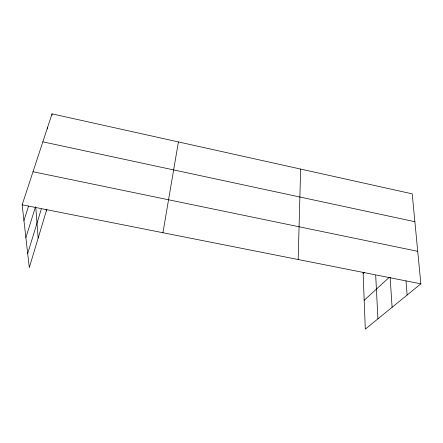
<?xml version="1.0" encoding="UTF-8"?>
<svg xmlns="http://www.w3.org/2000/svg" width="443" height="443" viewBox="0 0 443 443"><rect width="100%" height="100%" fill="white"/><g stroke="black" fill="none" stroke-linecap="round" stroke-linejoin="round"><path stroke-width="0.66" d="M298.172 259.532L300.642 169.071M162.93 232.725L178.413 141.926M46.847 209.146L29.299 267.611L22.15 204.827L52.025 113.857L412.211 193.851L420.85 283.841L365.298 329.143L363.105 272.434M27.693 253.518L41.31 209.057M25.882 237.581L35.49 206.898M23.939 220.52L28.573 206.073M363.155 273.774L364.611 272.312M364.185 300.293L389.087 277.512M22.15 204.827L420.85 283.841M33.015 171.74L417.727 251.314M42.838 141.826L414.886 221.705M405.993 280.951L407.134 295.027M35.745 206.92L38.159 238.09M390.128 277.285L392.099 307.287M375.697 275.291L377.929 318.844M46.172 209.168L46.266 211.089M47.506 127.612L47.556 128.952M52.025 113.857L52.058 115.219"/></g></svg>
